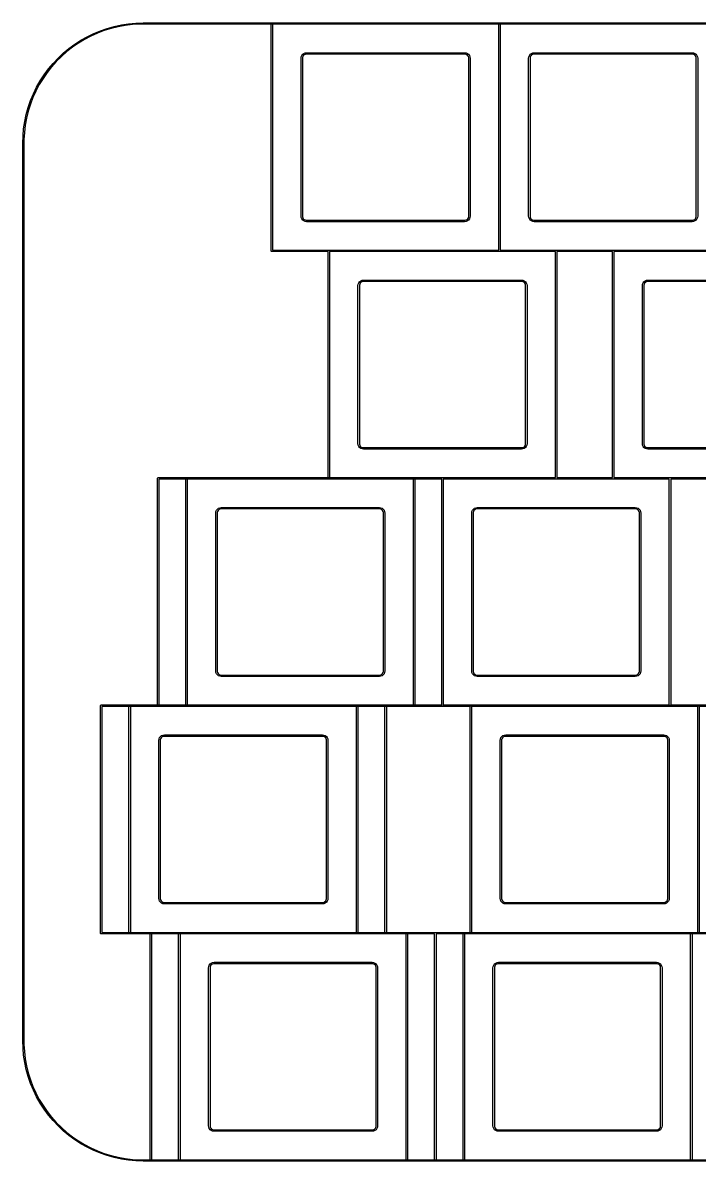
# Model space of a CAD drawing. Extents: x -14 to 295, y -179 to 10.
# Drawn here: x -11.3 to 45.2, y -85.6 to 9.6 of the extents above; entities that cross this region are included whole.
import ezdxf

# ---------------------------------------------------------------- set-up
doc = ezdxf.new("R2010")
doc.units = 0
doc.layers.add('BLACK', color=7, linetype='CONTINUOUS')

msp = doc.modelspace()

# ---------------------------------------------------------------- linework, layer by layer
at = {"layer": 'BLACK', "linetype": 'CONTINUOUS'}
for p, q in [((-2.461394, 9.476724), (-1.856804, 9.531664)), ((-1.856804, 9.531664), (-1.25, 9.55)), ((-1.25, 9.55), (294, 9.55)), ((9.44, 9.5), (9.444567, 9.522961)), ((9.444567, 9.522961), (9.477039, 9.555433)), ((9.477039, 9.555433), (9.5, 9.56)), ((9.5, 9.56), (28.5, 9.56)), ((28.5, 9.56), (47.5, 9.56)), ((-5.920468, 8.398833), (-5.374649, 8.664594)), ((-5.059438, 8.696797), (-5.607777, 8.45001)), ((-5.374649, 8.664594), (-4.813779, 8.896913)), ((-4.497199, 8.910026), (-5.059438, 8.696797)), ((-4.813779, 8.896913), (-4.239906, 9.094945)), ((-3.923112, 9.088919), (-4.497199, 8.910026)), ((-4.239906, 9.094945), (-3.655123, 9.257965)), ((-3.33927, 9.232823), (-3.923112, 9.088919)), ((-3.655123, 9.257965), (-3.061563, 9.38538)), ((-2.747805, 9.341213), (-3.33927, 9.232823)), ((-3.061563, 9.38538), (-2.461394, 9.476724)), ((-2.150875, 9.413693), (-2.747805, 9.341213)), ((-1.550657, 9.45), (-2.150875, 9.413693)), ((-1.25, 9.45), (-1.550657, 9.45)), ((294, 9.45), (-1.25, 9.45)), ((9.44, -9.5), (9.44, 9.5)), ((9.56, 9.44), (9.56, -9.44)), ((28.44, 9.44), (9.56, 9.44)), ((28.44, -9.44), (28.44, 9.44)), ((28.56, 9.44), (28.56, -9.44)), ((47.44, 9.44), (28.56, 9.44)), ((-7.448025, 7.411194), (-6.959051, 7.770988)), ((-6.654808, 7.859482), (-7.14968, 7.517897)), ((-6.959051, 7.770988), (-6.449245, 8.100602)), ((-6.140214, 8.170565), (-6.654808, 7.859482)), ((-6.449245, 8.100602), (-5.920468, 8.398833)), ((-5.607777, 8.45001), (-6.140214, 8.170565)), ((-8.073116, 6.748309), (-8.498309, 6.323116)), ((-8.356423, 6.606423), (-7.914383, 7.022533)), ((-7.623025, 7.147055), (-8.073116, 6.748309)), ((-7.914383, 7.022533), (-7.448025, 7.411194)), ((-7.14968, 7.517897), (-7.623025, 7.147055)), ((11.94, 6.6), (11.955674, 6.719057)), ((11.955674, 6.719057), (12.001628, 6.83)), ((12.001628, 6.83), (12.074731, 6.925269)), ((12.08317, 6.731235), (12.06, 6.644762)), ((12.074731, 6.925269), (12.17, 6.998372)), ((12.127932, 6.808765), (12.08317, 6.731235)), ((12.191235, 6.872068), (12.127932, 6.808765)), ((12.17, 6.998372), (12.280943, 7.044326)), ((12.268765, 6.91683), (12.191235, 6.872068)), ((12.355238, 6.94), (12.268765, 6.91683)), ((12.280943, 7.044326), (12.4, 7.06)), ((12.4, 6.94), (12.355238, 6.94)), ((12.4, 7.06), (25.6, 7.06)), ((25.6, 6.94), (12.4, 6.94)), ((25.6, 7.06), (25.719057, 7.044326)), ((25.644762, 6.94), (25.6, 6.94)), ((25.731235, 6.91683), (25.644762, 6.94)), ((25.719057, 7.044326), (25.83, 6.998372)), ((25.808765, 6.872068), (25.731235, 6.91683)), ((25.872068, 6.808765), (25.808765, 6.872068)), ((25.83, 6.998372), (25.925269, 6.925269)), ((25.91683, 6.731235), (25.872068, 6.808765)), ((25.94, 6.644762), (25.91683, 6.731235)), ((25.925269, 6.925269), (25.998372, 6.83)), ((25.998372, 6.83), (26.044326, 6.719057)), ((26.044326, 6.719057), (26.06, 6.6)), ((30.94, 6.6), (30.955674, 6.719057)), ((30.955674, 6.719057), (31.001628, 6.83)), ((31.001628, 6.83), (31.074731, 6.925269)), ((31.08317, 6.731235), (31.06, 6.644762)), ((31.074731, 6.925269), (31.17, 6.998372)), ((31.127932, 6.808765), (31.08317, 6.731235)), ((31.191235, 6.872068), (31.127932, 6.808765)), ((31.17, 6.998372), (31.280943, 7.044326)), ((31.268765, 6.91683), (31.191235, 6.872068)), ((31.355238, 6.94), (31.268765, 6.91683)), ((31.280943, 7.044326), (31.4, 7.06)), ((31.4, 6.94), (31.355238, 6.94)), ((31.4, 7.06), (44.6, 7.06)), ((44.6, 6.94), (31.4, 6.94)), ((44.6, 7.06), (44.719057, 7.044326)), ((44.644762, 6.94), (44.6, 6.94)), ((44.731235, 6.91683), (44.644762, 6.94)), ((44.719057, 7.044326), (44.83, 6.998372)), ((44.808765, 6.872068), (44.731235, 6.91683)), ((44.872068, 6.808765), (44.808765, 6.872068)), ((44.83, 6.998372), (44.925269, 6.925269)), ((44.91683, 6.731235), (44.872068, 6.808765)), ((44.94, 6.644762), (44.91683, 6.731235)), ((44.925269, 6.925269), (44.998372, 6.83)), ((44.998372, 6.83), (45.044326, 6.719057)), ((45.044326, 6.719057), (45.06, 6.6)), ((-8.897055, 5.873025), (-9.267897, 5.39968)), ((-9.161194, 5.698025), (-8.772533, 6.164383)), ((-8.498309, 6.323116), (-8.897055, 5.873025)), ((-8.772533, 6.164383), (-8.356423, 6.606423)), ((11.94, -6.6), (11.94, 6.6)), ((12.06, 6.644762), (12.06, 6.6)), ((12.06, 6.6), (12.06, -6.6)), ((25.94, 6.6), (25.94, 6.644762)), ((25.94, -6.6), (25.94, 6.6)), ((26.06, 6.6), (26.06, -6.6)), ((30.94, -6.6), (30.94, 6.6)), ((31.06, 6.644762), (31.06, 6.6)), ((31.06, 6.6), (31.06, -6.6)), ((44.94, 6.6), (44.94, 6.644762)), ((44.94, -6.6), (44.94, 6.6)), ((45.06, 6.6), (45.06, -6.6)), ((-9.609482, 4.904808), (-9.920565, 4.390214)), ((-9.850602, 4.699245), (-9.520988, 5.209051)), ((-9.267897, 5.39968), (-9.609482, 4.904808)), ((-9.520988, 5.209051), (-9.161194, 5.698025)), ((-10.20001, 3.857777), (-10.446797, 3.309438)), ((-10.414594, 3.624649), (-10.148833, 4.170468)), ((-9.920565, 4.390214), (-10.20001, 3.857777)), ((-10.148833, 4.170468), (-9.850602, 4.699245)), ((-10.844945, 2.489906), (-10.646913, 3.063779)), ((-10.446797, 3.309438), (-10.660026, 2.747199)), ((-10.646913, 3.063779), (-10.414594, 3.624649)), ((-11.13538, 1.311563), (-11.007965, 1.905123)), ((-11.007965, 1.905123), (-10.844945, 2.489906)), ((-10.838919, 2.173112), (-10.982823, 1.58927)), ((-10.660026, 2.747199), (-10.838919, 2.173112)), ((-11.226724, 0.711394), (-11.13538, 1.311563)), ((-11.091213, 0.997805), (-11.163693, 0.400875)), ((-10.982823, 1.58927), (-11.091213, 0.997805)), ((-11.3, -0.5), (-11.281664, 0.106804)), ((-11.281664, 0.106804), (-11.226724, 0.711394)), ((-11.163693, 0.400875), (-11.2, -0.199343)), ((-11.3, -75.5), (-11.3, -0.5)), ((-11.2, -0.199343), (-11.2, -0.5)), ((-11.2, -0.5), (-11.2, -75.5)), ((11.955674, -6.719057), (11.94, -6.6)), ((12.06, -6.6), (12.06, -6.644762)), ((12.06, -6.644762), (12.08317, -6.731235)), ((25.91683, -6.731235), (25.94, -6.644762)), ((25.94, -6.644762), (25.94, -6.6)), ((26.06, -6.6), (26.044326, -6.719057)), ((30.955674, -6.719057), (30.94, -6.6)), ((31.06, -6.6), (31.06, -6.644762)), ((31.06, -6.644762), (31.08317, -6.731235)), ((44.91683, -6.731235), (44.94, -6.644762)), ((44.94, -6.644762), (44.94, -6.6)), ((45.06, -6.6), (45.044326, -6.719057)), ((12.001628, -6.83), (11.955674, -6.719057)), ((12.074731, -6.925269), (12.001628, -6.83)), ((12.17, -6.998372), (12.074731, -6.925269)), ((12.08317, -6.731235), (12.127932, -6.808765)), ((12.127932, -6.808765), (12.191235, -6.872068)), ((12.280943, -7.044326), (12.17, -6.998372)), ((12.191235, -6.872068), (12.268765, -6.91683)), ((12.268765, -6.91683), (12.355238, -6.94)), ((12.4, -7.06), (12.280943, -7.044326)), ((12.355238, -6.94), (12.4, -6.94)), ((12.4, -6.94), (25.6, -6.94)), ((25.6, -7.06), (12.4, -7.06)), ((25.6, -6.94), (25.644762, -6.94)), ((25.719057, -7.044326), (25.6, -7.06)), ((25.644762, -6.94), (25.731235, -6.91683)), ((25.83, -6.998372), (25.719057, -7.044326)), ((25.731235, -6.91683), (25.808765, -6.872068)), ((25.808765, -6.872068), (25.872068, -6.808765)), ((25.925269, -6.925269), (25.83, -6.998372)), ((25.872068, -6.808765), (25.91683, -6.731235)), ((25.998372, -6.83), (25.925269, -6.925269)), ((26.044326, -6.719057), (25.998372, -6.83)), ((31.001628, -6.83), (30.955674, -6.719057)), ((31.074731, -6.925269), (31.001628, -6.83)), ((31.17, -6.998372), (31.074731, -6.925269)), ((31.08317, -6.731235), (31.127932, -6.808765)), ((31.127932, -6.808765), (31.191235, -6.872068)), ((31.280943, -7.044326), (31.17, -6.998372)), ((31.191235, -6.872068), (31.268765, -6.91683)), ((31.268765, -6.91683), (31.355238, -6.94)), ((31.4, -7.06), (31.280943, -7.044326)), ((31.355238, -6.94), (31.4, -6.94)), ((31.4, -6.94), (44.6, -6.94)), ((44.6, -7.06), (31.4, -7.06)), ((44.6, -6.94), (44.644762, -6.94)), ((44.719057, -7.044326), (44.6, -7.06)), ((44.644762, -6.94), (44.731235, -6.91683)), ((44.83, -6.998372), (44.719057, -7.044326)), ((44.731235, -6.91683), (44.808765, -6.872068)), ((44.808765, -6.872068), (44.872068, -6.808765)), ((44.925269, -6.925269), (44.83, -6.998372)), ((44.872068, -6.808765), (44.91683, -6.731235)), ((44.998372, -6.83), (44.925269, -6.925269)), ((45.044326, -6.719057), (44.998372, -6.83)), ((9.444567, -9.522961), (9.44, -9.5)), ((9.56, -9.44), (28.44, -9.44)), ((28.56, -9.44), (33.25, -9.44)), ((33.25, -9.44), (47.44, -9.44)), ((9.477039, -9.555433), (9.444567, -9.522961)), ((9.5, -9.56), (9.477039, -9.555433)), ((14.19, -9.56), (9.5, -9.56)), ((14.19, -28.44), (14.19, -9.56)), ((14.31, -9.56), (14.31, -28.44)), ((28.5, -9.56), (14.31, -9.56)), ((33.19, -9.56), (28.5, -9.56)), ((33.19, -28.44), (33.19, -9.56)), ((33.31, -9.56), (33.31, -28.44)), ((37.94, -9.56), (33.31, -9.56)), ((37.94, -28.44), (37.94, -9.56)), ((38.06, -9.56), (38.06, -28.44)), ((47.5, -9.56), (38.06, -9.56)), ((16.69, -12.4), (16.705674, -12.280943)), ((16.705674, -12.280943), (16.751628, -12.17)), ((16.751628, -12.17), (16.824731, -12.074731)), ((16.83317, -12.268765), (16.81, -12.355238)), ((16.81, -12.355238), (16.81, -12.4)), ((16.824731, -12.074731), (16.92, -12.001628)), ((16.877932, -12.191235), (16.83317, -12.268765)), ((16.941235, -12.127932), (16.877932, -12.191235)), ((16.92, -12.001628), (17.030943, -11.955674)), ((17.018765, -12.08317), (16.941235, -12.127932)), ((17.105238, -12.06), (17.018765, -12.08317)), ((17.030943, -11.955674), (17.15, -11.94)), ((17.15, -12.06), (17.105238, -12.06)), ((17.15, -11.94), (30.35, -11.94)), ((30.35, -12.06), (17.15, -12.06)), ((30.35, -11.94), (30.469057, -11.955674)), ((30.394762, -12.06), (30.35, -12.06)), ((30.481235, -12.08317), (30.394762, -12.06)), ((30.469057, -11.955674), (30.58, -12.001628)), ((30.558765, -12.127932), (30.481235, -12.08317)), ((30.622068, -12.191235), (30.558765, -12.127932)), ((30.58, -12.001628), (30.675269, -12.074731)), ((30.66683, -12.268765), (30.622068, -12.191235)), ((30.69, -12.355238), (30.66683, -12.268765)), ((30.675269, -12.074731), (30.748372, -12.17)), ((30.69, -12.4), (30.69, -12.355238)), ((30.748372, -12.17), (30.794326, -12.280943)), ((30.794326, -12.280943), (30.81, -12.4)), ((40.44, -12.4), (40.455674, -12.280943)), ((40.455674, -12.280943), (40.501628, -12.17)), ((40.501628, -12.17), (40.574731, -12.074731)), ((40.58317, -12.268765), (40.56, -12.355238)), ((40.56, -12.355238), (40.56, -12.4)), ((40.574731, -12.074731), (40.67, -12.001628)), ((40.627932, -12.191235), (40.58317, -12.268765)), ((40.691235, -12.127932), (40.627932, -12.191235)), ((40.67, -12.001628), (40.780943, -11.955674)), ((40.768765, -12.08317), (40.691235, -12.127932)), ((40.855238, -12.06), (40.768765, -12.08317)), ((40.780943, -11.955674), (40.9, -11.94)), ((40.9, -12.06), (40.855238, -12.06)), ((40.9, -11.94), (54.1, -11.94)), ((54.1, -12.06), (40.9, -12.06)), ((16.69, -25.6), (16.69, -12.4)), ((16.81, -12.4), (16.81, -25.6)), ((30.69, -25.6), (30.69, -12.4)), ((30.81, -12.4), (30.81, -25.6)), ((40.44, -25.6), (40.44, -12.4)), ((40.56, -12.4), (40.56, -25.6)), ((16.705674, -25.719057), (16.69, -25.6)), ((16.81, -25.6), (16.81, -25.644762)), ((16.81, -25.644762), (16.83317, -25.731235)), ((30.66683, -25.731235), (30.69, -25.644762)), ((30.69, -25.644762), (30.69, -25.6)), ((30.81, -25.6), (30.794326, -25.719057)), ((40.455674, -25.719057), (40.44, -25.6)), ((40.56, -25.6), (40.56, -25.644762)), ((40.56, -25.644762), (40.58317, -25.731235)), ((16.751628, -25.83), (16.705674, -25.719057)), ((16.824731, -25.925269), (16.751628, -25.83)), ((16.92, -25.998372), (16.824731, -25.925269)), ((16.83317, -25.731235), (16.877932, -25.808765)), ((16.877932, -25.808765), (16.941235, -25.872068)), ((17.030943, -26.044326), (16.92, -25.998372)), ((16.941235, -25.872068), (17.018765, -25.91683)), ((17.018765, -25.91683), (17.105238, -25.94)), ((17.15, -26.06), (17.030943, -26.044326)), ((17.105238, -25.94), (17.15, -25.94)), ((17.15, -25.94), (30.35, -25.94)), ((30.35, -26.06), (17.15, -26.06)), ((30.35, -25.94), (30.394762, -25.94)), ((30.469057, -26.044326), (30.35, -26.06)), ((30.394762, -25.94), (30.481235, -25.91683)), ((30.58, -25.998372), (30.469057, -26.044326)), ((30.481235, -25.91683), (30.558765, -25.872068)), ((30.558765, -25.872068), (30.622068, -25.808765)), ((30.675269, -25.925269), (30.58, -25.998372)), ((30.622068, -25.808765), (30.66683, -25.731235)), ((30.748372, -25.83), (30.675269, -25.925269)), ((30.794326, -25.719057), (30.748372, -25.83)), ((40.501628, -25.83), (40.455674, -25.719057)), ((40.574731, -25.925269), (40.501628, -25.83)), ((40.67, -25.998372), (40.574731, -25.925269)), ((40.58317, -25.731235), (40.627932, -25.808765)), ((40.627932, -25.808765), (40.691235, -25.872068)), ((40.780943, -26.044326), (40.67, -25.998372)), ((40.691235, -25.872068), (40.768765, -25.91683)), ((40.768765, -25.91683), (40.855238, -25.94)), ((40.9, -26.06), (40.780943, -26.044326)), ((40.855238, -25.94), (40.9, -25.94)), ((40.9, -25.94), (54.1, -25.94)), ((54.1, -26.06), (40.9, -26.06)), ((-0.06, -28.5), (-0.055433, -28.477039)), ((-0.06, -47.44), (-0.06, -28.5)), ((-0.055433, -28.477039), (-0.022961, -28.444567)), ((-0.022961, -28.444567), (0, -28.44)), ((0, -28.44), (23.75, -28.44)), ((2.315, -28.5), (2.319567, -28.477039)), ((2.315, -47.44), (2.315, -28.5)), ((2.319567, -28.477039), (2.352039, -28.444567)), ((2.352039, -28.444567), (2.375, -28.44)), ((2.375, -28.44), (14.19, -28.44)), ((14.31, -28.44), (21.375, -28.44)), ((21.375, -28.44), (33.19, -28.44)), ((23.75, -28.44), (23.772961, -28.444567)), ((23.772961, -28.444567), (23.805433, -28.477039)), ((23.805433, -28.477039), (23.81, -28.5)), ((23.81, -28.5), (23.81, -47.45)), ((33.31, -28.44), (37.94, -28.44)), ((38.06, -28.44), (42.75, -28.44)), ((42.75, -28.44), (56.94, -28.44)), ((0.06, -28.56), (0.06, -47.44)), ((23.69, -28.56), (0.06, -28.56)), ((2.435, -28.56), (2.435, -47.44)), ((14.25, -28.56), (2.435, -28.56)), ((21.315, -28.56), (14.25, -28.56)), ((21.315, -47.44), (21.315, -28.56)), ((23.69, -28.56), (21.435, -28.56)), ((21.435, -28.56), (21.435, -47.5)), ((23.69, -47.5), (23.69, -28.56)), ((23.69, -47.44), (23.69, -28.56)), ((23.81, -28.56), (23.81, -47.44)), ((38, -28.56), (23.81, -28.56)), ((42.69, -28.56), (38, -28.56)), ((42.69, -47.44), (42.69, -28.56)), ((42.81, -28.56), (42.81, -47.44)), ((57, -28.56), (42.81, -28.56)), ((4.815, -31.4), (4.830674, -31.280943)), ((4.830674, -31.280943), (4.876628, -31.17)), ((4.876628, -31.17), (4.949731, -31.074731)), ((4.95817, -31.268765), (4.935, -31.355238)), ((4.935, -31.355238), (4.935, -31.4)), ((4.949731, -31.074731), (5.045, -31.001628)), ((5.002932, -31.191235), (4.95817, -31.268765)), ((5.066235, -31.127932), (5.002932, -31.191235)), ((5.045, -31.001628), (5.155943, -30.955674)), ((5.143765, -31.08317), (5.066235, -31.127932)), ((5.230238, -31.06), (5.143765, -31.08317)), ((5.155943, -30.955674), (5.275, -30.94)), ((5.275, -31.06), (5.230238, -31.06)), ((5.275, -30.94), (18.475, -30.94)), ((18.475, -31.06), (5.275, -31.06)), ((18.475, -30.94), (18.594057, -30.955674)), ((18.519762, -31.06), (18.475, -31.06)), ((18.606235, -31.08317), (18.519762, -31.06)), ((18.594057, -30.955674), (18.705, -31.001628)), ((18.683765, -31.127932), (18.606235, -31.08317)), ((18.747068, -31.191235), (18.683765, -31.127932)), ((18.705, -31.001628), (18.800269, -31.074731)), ((18.79183, -31.268765), (18.747068, -31.191235)), ((18.815, -31.355238), (18.79183, -31.268765)), ((18.800269, -31.074731), (18.873372, -31.17)), ((18.815, -31.4), (18.815, -31.355238)), ((18.873372, -31.17), (18.919326, -31.280943)), ((18.919326, -31.280943), (18.935, -31.4)), ((26.19, -31.4), (26.205674, -31.280943)), ((26.205674, -31.280943), (26.251628, -31.17)), ((26.251628, -31.17), (26.324731, -31.074731)), ((26.33317, -31.268765), (26.31, -31.355238)), ((26.31, -31.355238), (26.31, -31.4)), ((26.324731, -31.074731), (26.42, -31.001628)), ((26.377932, -31.191235), (26.33317, -31.268765)), ((26.441235, -31.127932), (26.377932, -31.191235)), ((26.42, -31.001628), (26.530943, -30.955674)), ((26.518765, -31.08317), (26.441235, -31.127932)), ((26.605238, -31.06), (26.518765, -31.08317)), ((26.530943, -30.955674), (26.65, -30.94)), ((26.65, -31.06), (26.605238, -31.06)), ((26.65, -30.94), (39.85, -30.94)), ((39.85, -31.06), (26.65, -31.06)), ((39.85, -30.94), (39.969057, -30.955674)), ((39.894762, -31.06), (39.85, -31.06)), ((39.981235, -31.08317), (39.894762, -31.06)), ((39.969057, -30.955674), (40.08, -31.001628)), ((40.058765, -31.127932), (39.981235, -31.08317)), ((40.122068, -31.191235), (40.058765, -31.127932)), ((40.08, -31.001628), (40.175269, -31.074731)), ((40.16683, -31.268765), (40.122068, -31.191235)), ((40.19, -31.355238), (40.16683, -31.268765)), ((40.175269, -31.074731), (40.248372, -31.17)), ((40.19, -31.4), (40.19, -31.355238)), ((40.248372, -31.17), (40.294326, -31.280943)), ((40.294326, -31.280943), (40.31, -31.4)), ((4.815, -44.6), (4.815, -31.4)), ((4.935, -31.4), (4.935, -44.6)), ((18.815, -44.6), (18.815, -31.4)), ((18.935, -31.4), (18.935, -44.6)), ((26.19, -44.6), (26.19, -31.4)), ((26.31, -31.4), (26.31, -44.6)), ((40.19, -44.6), (40.19, -31.4)), ((40.31, -31.4), (40.31, -44.6)), ((4.830674, -44.719057), (4.815, -44.6)), ((4.935, -44.6), (4.935, -44.644762)), ((4.935, -44.644762), (4.95817, -44.731235)), ((18.79183, -44.731235), (18.815, -44.644762)), ((18.815, -44.644762), (18.815, -44.6)), ((18.935, -44.6), (18.919326, -44.719057)), ((26.205674, -44.719057), (26.19, -44.6)), ((26.31, -44.6), (26.31, -44.644762)), ((26.31, -44.644762), (26.33317, -44.731235)), ((40.16683, -44.731235), (40.19, -44.644762)), ((40.19, -44.644762), (40.19, -44.6)), ((40.31, -44.6), (40.294326, -44.719057)), ((4.876628, -44.83), (4.830674, -44.719057)), ((4.949731, -44.925269), (4.876628, -44.83)), ((5.045, -44.998372), (4.949731, -44.925269)), ((4.95817, -44.731235), (5.002932, -44.808765)), ((5.002932, -44.808765), (5.066235, -44.872068)), ((5.155943, -45.044326), (5.045, -44.998372)), ((5.066235, -44.872068), (5.143765, -44.91683)), ((5.143765, -44.91683), (5.230238, -44.94)), ((5.275, -45.06), (5.155943, -45.044326)), ((5.230238, -44.94), (5.275, -44.94)), ((5.275, -44.94), (18.475, -44.94)), ((18.475, -45.06), (5.275, -45.06)), ((18.475, -44.94), (18.519762, -44.94)), ((18.594057, -45.044326), (18.475, -45.06)), ((18.519762, -44.94), (18.606235, -44.91683)), ((18.705, -44.998372), (18.594057, -45.044326)), ((18.606235, -44.91683), (18.683765, -44.872068)), ((18.683765, -44.872068), (18.747068, -44.808765)), ((18.800269, -44.925269), (18.705, -44.998372)), ((18.747068, -44.808765), (18.79183, -44.731235)), ((18.873372, -44.83), (18.800269, -44.925269)), ((18.919326, -44.719057), (18.873372, -44.83)), ((26.251628, -44.83), (26.205674, -44.719057)), ((26.324731, -44.925269), (26.251628, -44.83)), ((26.42, -44.998372), (26.324731, -44.925269)), ((26.33317, -44.731235), (26.377932, -44.808765)), ((26.377932, -44.808765), (26.441235, -44.872068)), ((26.530943, -45.044326), (26.42, -44.998372)), ((26.441235, -44.872068), (26.518765, -44.91683)), ((26.518765, -44.91683), (26.605238, -44.94)), ((26.65, -45.06), (26.530943, -45.044326)), ((26.605238, -44.94), (26.65, -44.94)), ((26.65, -44.94), (39.85, -44.94)), ((39.85, -45.06), (26.65, -45.06)), ((39.85, -44.94), (39.894762, -44.94)), ((39.969057, -45.044326), (39.85, -45.06)), ((39.894762, -44.94), (39.981235, -44.91683)), ((40.08, -44.998372), (39.969057, -45.044326)), ((39.981235, -44.91683), (40.058765, -44.872068)), ((40.058765, -44.872068), (40.122068, -44.808765)), ((40.175269, -44.925269), (40.08, -44.998372)), ((40.122068, -44.808765), (40.16683, -44.731235)), ((40.248372, -44.83), (40.175269, -44.925269)), ((40.294326, -44.719057), (40.248372, -44.83)), ((-4.81, -47.5), (-4.805433, -47.477039)), ((-4.81, -66.5), (-4.81, -47.5)), ((-4.805433, -47.477039), (-4.772961, -47.444567)), ((-4.772961, -47.444567), (-4.75, -47.44)), ((-4.75, -47.44), (-0.06, -47.44)), ((-4.69, -47.56), (-4.69, -66.44)), ((0, -47.56), (-4.69, -47.56)), ((-2.435, -47.5), (-2.430433, -47.477039)), ((-2.435, -66.5), (-2.435, -47.5)), ((-2.430433, -47.477039), (-2.397961, -47.444567)), ((-2.397961, -47.444567), (-2.375, -47.44)), ((-2.375, -47.44), (2.315, -47.44)), ((-2.315, -47.56), (-2.315, -66.44)), ((2.375, -47.56), (-2.315, -47.56)), ((18.94, -47.56), (0, -47.56)), ((0.06, -47.44), (19, -47.44)), ((16.565, -47.56), (2.375, -47.56)), ((2.435, -47.44), (16.625, -47.44)), ((16.565, -66.44), (16.565, -47.56)), ((16.625, -47.44), (21.315, -47.44)), ((21.375, -47.56), (16.685, -47.56)), ((16.685, -47.56), (16.685, -66.44)), ((18.94, -66.44), (18.94, -47.56)), ((19, -47.44), (23.69, -47.44)), ((23.75, -47.56), (19.06, -47.56)), ((19.06, -47.56), (19.06, -66.44)), ((21.397961, -47.555433), (21.375, -47.56)), ((21.430433, -47.522961), (21.397961, -47.555433)), ((21.435, -47.5), (21.430433, -47.522961)), ((23.694567, -47.522961), (23.69, -47.5)), ((23.727039, -47.555433), (23.694567, -47.522961)), ((23.75, -47.56), (23.727039, -47.555433)), ((23.772961, -47.555433), (23.75, -47.56)), ((26.065, -47.56), (23.75, -47.56)), ((23.778394, -47.55), (23.772961, -47.555433)), ((52.2, -47.55), (23.778394, -47.55)), ((23.81, -47.44), (42.69, -47.44)), ((23.81, -47.45), (52.25, -47.45)), ((26.065, -66.44), (26.065, -47.56)), ((26.185, -47.56), (26.185, -66.44)), ((42.75, -47.56), (26.185, -47.56)), ((45.065, -47.56), (42.75, -47.56)), ((42.81, -47.44), (45.125, -47.44)), ((45.065, -66.44), (45.065, -47.56)), ((45.125, -47.44), (61.69, -47.44)), ((52.19, -47.56), (45.185, -47.56)), ((45.185, -47.56), (45.185, -66.5)), ((0.065, -50.4), (0.080674, -50.280943)), ((0.065, -63.6), (0.065, -50.4)), ((0.080674, -50.280943), (0.126628, -50.17)), ((0.126628, -50.17), (0.199731, -50.074731)), ((0.20817, -50.268765), (0.185, -50.355238)), ((0.185, -50.355238), (0.185, -50.4)), ((0.185, -50.4), (0.185, -63.6)), ((0.199731, -50.074731), (0.295, -50.001628)), ((0.252932, -50.191235), (0.20817, -50.268765)), ((0.316235, -50.127932), (0.252932, -50.191235)), ((0.295, -50.001628), (0.405943, -49.955674)), ((0.393765, -50.08317), (0.316235, -50.127932)), ((0.480238, -50.06), (0.393765, -50.08317)), ((0.405943, -49.955674), (0.525, -49.94)), ((0.525, -50.06), (0.480238, -50.06)), ((0.525, -49.94), (13.725, -49.94)), ((13.725, -50.06), (0.525, -50.06)), ((13.725, -49.94), (13.844057, -49.955674)), ((13.769762, -50.06), (13.725, -50.06)), ((13.856235, -50.08317), (13.769762, -50.06)), ((13.844057, -49.955674), (13.955, -50.001628)), ((13.933765, -50.127932), (13.856235, -50.08317)), ((13.997068, -50.191235), (13.933765, -50.127932)), ((13.955, -50.001628), (14.050269, -50.074731)), ((14.04183, -50.268765), (13.997068, -50.191235)), ((14.065, -50.355238), (14.04183, -50.268765)), ((14.050269, -50.074731), (14.123372, -50.17)), ((14.065, -50.4), (14.065, -50.355238)), ((14.065, -63.6), (14.065, -50.4)), ((14.123372, -50.17), (14.169326, -50.280943)), ((14.169326, -50.280943), (14.185, -50.4)), ((14.185, -50.4), (14.185, -63.6)), ((28.565, -50.4), (28.580674, -50.280943)), ((28.565, -63.6), (28.565, -50.4)), ((28.580674, -50.280943), (28.626628, -50.17)), ((28.626628, -50.17), (28.699731, -50.074731)), ((28.70817, -50.268765), (28.685, -50.355238)), ((28.685, -50.355238), (28.685, -50.4)), ((28.685, -50.4), (28.685, -63.6)), ((28.699731, -50.074731), (28.795, -50.001628)), ((28.752932, -50.191235), (28.70817, -50.268765)), ((28.816235, -50.127932), (28.752932, -50.191235)), ((28.795, -50.001628), (28.905943, -49.955674)), ((28.893765, -50.08317), (28.816235, -50.127932)), ((28.980238, -50.06), (28.893765, -50.08317)), ((28.905943, -49.955674), (29.025, -49.94)), ((29.025, -50.06), (28.980238, -50.06)), ((29.025, -49.94), (42.225, -49.94)), ((42.225, -50.06), (29.025, -50.06)), ((42.225, -49.94), (42.344057, -49.955674)), ((42.269762, -50.06), (42.225, -50.06)), ((42.356235, -50.08317), (42.269762, -50.06)), ((42.344057, -49.955674), (42.455, -50.001628)), ((42.433765, -50.127932), (42.356235, -50.08317)), ((42.497068, -50.191235), (42.433765, -50.127932)), ((42.455, -50.001628), (42.550269, -50.074731)), ((42.54183, -50.268765), (42.497068, -50.191235)), ((42.565, -50.355238), (42.54183, -50.268765)), ((42.550269, -50.074731), (42.623372, -50.17)), ((42.565, -50.4), (42.565, -50.355238)), ((42.565, -63.6), (42.565, -50.4)), ((42.623372, -50.17), (42.669326, -50.280943)), ((42.669326, -50.280943), (42.685, -50.4)), ((42.685, -50.4), (42.685, -63.6)), ((0.080674, -63.719057), (0.065, -63.6)), ((0.126628, -63.83), (0.080674, -63.719057)), ((0.185, -63.6), (0.185, -63.644762)), ((0.185, -63.644762), (0.20817, -63.731235)), ((14.04183, -63.731235), (14.065, -63.644762)), ((14.065, -63.644762), (14.065, -63.6)), ((14.169326, -63.719057), (14.123372, -63.83)), ((14.185, -63.6), (14.169326, -63.719057)), ((28.580674, -63.719057), (28.565, -63.6)), ((28.626628, -63.83), (28.580674, -63.719057)), ((28.685, -63.6), (28.685, -63.644762)), ((28.685, -63.644762), (28.70817, -63.731235)), ((42.54183, -63.731235), (42.565, -63.644762)), ((42.565, -63.644762), (42.565, -63.6)), ((42.669326, -63.719057), (42.623372, -63.83)), ((42.685, -63.6), (42.669326, -63.719057)), ((0.199731, -63.925269), (0.126628, -63.83)), ((0.295, -63.998372), (0.199731, -63.925269)), ((0.20817, -63.731235), (0.252932, -63.808765)), ((0.252932, -63.808765), (0.316235, -63.872068)), ((0.405943, -64.044326), (0.295, -63.998372)), ((0.316235, -63.872068), (0.393765, -63.91683)), ((0.393765, -63.91683), (0.480238, -63.94)), ((0.525, -64.06), (0.405943, -64.044326)), ((0.480238, -63.94), (0.525, -63.94)), ((0.525, -63.94), (13.725, -63.94)), ((13.725, -64.06), (0.525, -64.06)), ((13.725, -63.94), (13.769762, -63.94)), ((13.844057, -64.044326), (13.725, -64.06)), ((13.769762, -63.94), (13.856235, -63.91683)), ((13.955, -63.998372), (13.844057, -64.044326)), ((13.856235, -63.91683), (13.933765, -63.872068)), ((13.933765, -63.872068), (13.997068, -63.808765)), ((14.050269, -63.925269), (13.955, -63.998372)), ((13.997068, -63.808765), (14.04183, -63.731235)), ((14.123372, -63.83), (14.050269, -63.925269)), ((28.699731, -63.925269), (28.626628, -63.83)), ((28.795, -63.998372), (28.699731, -63.925269)), ((28.70817, -63.731235), (28.752932, -63.808765)), ((28.752932, -63.808765), (28.816235, -63.872068)), ((28.905943, -64.044326), (28.795, -63.998372)), ((28.816235, -63.872068), (28.893765, -63.91683)), ((28.893765, -63.91683), (28.980238, -63.94)), ((29.025, -64.06), (28.905943, -64.044326)), ((28.980238, -63.94), (29.025, -63.94)), ((29.025, -63.94), (42.225, -63.94)), ((42.225, -64.06), (29.025, -64.06)), ((42.225, -63.94), (42.269762, -63.94)), ((42.344057, -64.044326), (42.225, -64.06)), ((42.269762, -63.94), (42.356235, -63.91683)), ((42.455, -63.998372), (42.344057, -64.044326)), ((42.356235, -63.91683), (42.433765, -63.872068)), ((42.433765, -63.872068), (42.497068, -63.808765)), ((42.550269, -63.925269), (42.455, -63.998372)), ((42.497068, -63.808765), (42.54183, -63.731235)), ((42.623372, -63.83), (42.550269, -63.925269)), ((-4.805433, -66.522961), (-4.81, -66.5)), ((-4.772961, -66.555433), (-4.805433, -66.522961)), ((-4.75, -66.56), (-4.772961, -66.555433)), ((-0.66, -66.56), (-4.75, -66.56)), ((-4.69, -66.44), (18.94, -66.44)), ((-2.430433, -66.522961), (-2.435, -66.5)), ((-2.397961, -66.555433), (-2.430433, -66.522961)), ((-2.375, -66.56), (-2.397961, -66.555433)), ((1.715, -66.56), (-2.375, -66.56)), ((-2.315, -66.44), (16.565, -66.44)), ((-0.66, -85.5), (-0.66, -66.56)), ((-0.54, -66.56), (-0.54, -85.44)), ((23.09, -66.56), (-0.54, -66.56)), ((1.715, -85.5), (1.715, -66.56)), ((1.835, -66.56), (1.835, -85.44)), ((20.715, -66.56), (1.835, -66.56)), ((16.685, -66.44), (20.775, -66.44)), ((19.06, -66.44), (23.15, -66.44)), ((20.715, -85.44), (20.715, -66.56)), ((20.775, -66.44), (20.797961, -66.444567)), ((20.797961, -66.444567), (20.830433, -66.477039)), ((20.830433, -66.477039), (20.835, -66.5)), ((20.835, -66.5), (20.835, -85.5)), ((23.09, -85.44), (23.09, -66.56)), ((23.15, -66.44), (46.9, -66.44)), ((23.21, -66.56), (23.21, -85.44)), ((46.84, -66.56), (23.21, -66.56)), ((25.465, -66.5), (25.469567, -66.477039)), ((25.465, -85.5), (25.465, -66.5)), ((25.469567, -66.477039), (25.502039, -66.444567)), ((25.502039, -66.444567), (25.525, -66.44)), ((25.525, -66.44), (26.065, -66.44)), ((25.585, -66.56), (25.585, -85.44)), ((26.125, -66.56), (25.585, -66.56)), ((44.465, -66.56), (26.125, -66.56)), ((26.185, -66.44), (44.525, -66.44)), ((44.465, -85.44), (44.465, -66.56)), ((44.525, -66.44), (45.065, -66.44)), ((45.125, -66.56), (44.585, -66.56)), ((44.585, -66.56), (44.585, -85.5)), ((45.147961, -66.555433), (45.125, -66.56)), ((45.180433, -66.522961), (45.147961, -66.555433)), ((45.185, -66.5), (45.180433, -66.522961)), ((4.215, -69.4), (4.230674, -69.280943)), ((4.215, -82.6), (4.215, -69.4)), ((4.230674, -69.280943), (4.276628, -69.17)), ((4.276628, -69.17), (4.349731, -69.074731)), ((4.35817, -69.268765), (4.335, -69.355238)), ((4.335, -69.355238), (4.335, -69.4)), ((4.335, -69.4), (4.335, -82.6)), ((4.349731, -69.074731), (4.445, -69.001628)), ((4.402932, -69.191235), (4.35817, -69.268765)), ((4.466235, -69.127932), (4.402932, -69.191235)), ((4.445, -69.001628), (4.555943, -68.955674)), ((4.543765, -69.08317), (4.466235, -69.127932)), ((4.630238, -69.06), (4.543765, -69.08317)), ((4.555943, -68.955674), (4.675, -68.94)), ((4.675, -69.06), (4.630238, -69.06)), ((4.675, -68.94), (17.875, -68.94)), ((17.875, -69.06), (4.675, -69.06)), ((17.875, -68.94), (17.994057, -68.955674)), ((17.919762, -69.06), (17.875, -69.06)), ((18.006235, -69.08317), (17.919762, -69.06)), ((17.994057, -68.955674), (18.105, -69.001628)), ((18.083765, -69.127932), (18.006235, -69.08317)), ((18.147068, -69.191235), (18.083765, -69.127932)), ((18.105, -69.001628), (18.200269, -69.074731)), ((18.19183, -69.268765), (18.147068, -69.191235)), ((18.215, -69.355238), (18.19183, -69.268765)), ((18.200269, -69.074731), (18.273372, -69.17)), ((18.215, -69.4), (18.215, -69.355238)), ((18.215, -82.6), (18.215, -69.4)), ((18.273372, -69.17), (18.319326, -69.280943)), ((18.319326, -69.280943), (18.335, -69.4)), ((18.335, -69.4), (18.335, -82.6)), ((27.965, -69.4), (27.980674, -69.280943)), ((27.965, -82.6), (27.965, -69.4)), ((27.980674, -69.280943), (28.026628, -69.17)), ((28.026628, -69.17), (28.099731, -69.074731)), ((28.10817, -69.268765), (28.085, -69.355238)), ((28.085, -69.355238), (28.085, -69.4)), ((28.085, -69.4), (28.085, -82.6)), ((28.099731, -69.074731), (28.195, -69.001628)), ((28.152932, -69.191235), (28.10817, -69.268765)), ((28.216235, -69.127932), (28.152932, -69.191235)), ((28.195, -69.001628), (28.305943, -68.955674)), ((28.293765, -69.08317), (28.216235, -69.127932)), ((28.380238, -69.06), (28.293765, -69.08317)), ((28.305943, -68.955674), (28.425, -68.94)), ((28.425, -69.06), (28.380238, -69.06)), ((28.425, -68.94), (41.625, -68.94)), ((41.625, -69.06), (28.425, -69.06)), ((41.625, -68.94), (41.744057, -68.955674)), ((41.669762, -69.06), (41.625, -69.06)), ((41.756235, -69.08317), (41.669762, -69.06)), ((41.744057, -68.955674), (41.855, -69.001628)), ((41.833765, -69.127932), (41.756235, -69.08317)), ((41.897068, -69.191235), (41.833765, -69.127932)), ((41.855, -69.001628), (41.950269, -69.074731)), ((41.94183, -69.268765), (41.897068, -69.191235)), ((41.965, -69.355238), (41.94183, -69.268765)), ((41.950269, -69.074731), (42.023372, -69.17)), ((41.965, -69.4), (41.965, -69.355238)), ((41.965, -82.6), (41.965, -69.4)), ((42.023372, -69.17), (42.069326, -69.280943)), ((42.069326, -69.280943), (42.085, -69.4)), ((42.085, -69.4), (42.085, -82.6)), ((-11.281664, -76.106804), (-11.3, -75.5)), ((-11.2, -75.5), (-11.2, -75.800657)), ((-11.2, -75.800657), (-11.163693, -76.400875)), ((-11.226724, -76.711394), (-11.281664, -76.106804)), ((-11.13538, -77.311563), (-11.226724, -76.711394)), ((-11.163693, -76.400875), (-11.091213, -76.997805)), ((-11.091213, -76.997805), (-10.982823, -77.58927)), ((-11.007965, -77.905123), (-11.13538, -77.311563)), ((-10.844945, -78.489906), (-11.007965, -77.905123)), ((-10.982823, -77.58927), (-10.838919, -78.173112)), ((-10.646913, -79.063779), (-10.844945, -78.489906)), ((-10.838919, -78.173112), (-10.660026, -78.747199)), ((-10.660026, -78.747199), (-10.446797, -79.309438)), ((-10.414594, -79.624649), (-10.646913, -79.063779)), ((-10.446797, -79.309438), (-10.20001, -79.857777)), ((-10.148833, -80.170468), (-10.414594, -79.624649)), ((-10.20001, -79.857777), (-9.920565, -80.390214)), ((-9.850602, -80.699245), (-10.148833, -80.170468)), ((-9.920565, -80.390214), (-9.609482, -80.904808)), ((-9.520988, -81.209051), (-9.850602, -80.699245)), ((-9.609482, -80.904808), (-9.267897, -81.39968)), ((-9.161194, -81.698025), (-9.520988, -81.209051)), ((-9.267897, -81.39968), (-8.897055, -81.873025)), ((-8.772533, -82.164383), (-9.161194, -81.698025)), ((-8.897055, -81.873025), (-8.498309, -82.323116)), ((-8.356423, -82.606423), (-8.772533, -82.164383)), ((-8.498309, -82.323116), (-8.073116, -82.748309)), ((-7.914383, -83.022533), (-8.356423, -82.606423)), ((-8.073116, -82.748309), (-7.623025, -83.147055)), ((4.230674, -82.719057), (4.215, -82.6)), ((4.276628, -82.83), (4.230674, -82.719057)), ((4.335, -82.6), (4.335, -82.644762)), ((4.335, -82.644762), (4.35817, -82.731235)), ((4.35817, -82.731235), (4.402932, -82.808765)), ((18.147068, -82.808765), (18.19183, -82.731235)), ((18.19183, -82.731235), (18.215, -82.644762)), ((18.215, -82.644762), (18.215, -82.6)), ((18.319326, -82.719057), (18.273372, -82.83)), ((18.335, -82.6), (18.319326, -82.719057)), ((27.980674, -82.719057), (27.965, -82.6)), ((28.026628, -82.83), (27.980674, -82.719057)), ((28.085, -82.6), (28.085, -82.644762)), ((28.085, -82.644762), (28.10817, -82.731235)), ((28.10817, -82.731235), (28.152932, -82.808765)), ((41.897068, -82.808765), (41.94183, -82.731235)), ((41.94183, -82.731235), (41.965, -82.644762)), ((41.965, -82.644762), (41.965, -82.6)), ((42.069326, -82.719057), (42.023372, -82.83)), ((42.085, -82.6), (42.069326, -82.719057)), ((-7.448025, -83.411194), (-7.914383, -83.022533)), ((-7.623025, -83.147055), (-7.14968, -83.517897)), ((-6.959051, -83.770988), (-7.448025, -83.411194)), ((-7.14968, -83.517897), (-6.654808, -83.859482)), ((4.349731, -82.925269), (4.276628, -82.83)), ((4.445, -82.998372), (4.349731, -82.925269)), ((4.402932, -82.808765), (4.466235, -82.872068)), ((4.555943, -83.044326), (4.445, -82.998372)), ((4.466235, -82.872068), (4.543765, -82.91683)), ((4.543765, -82.91683), (4.630238, -82.94)), ((4.675, -83.06), (4.555943, -83.044326)), ((4.630238, -82.94), (4.675, -82.94)), ((4.675, -82.94), (17.875, -82.94)), ((17.875, -83.06), (4.675, -83.06)), ((17.875, -82.94), (17.919762, -82.94)), ((17.994057, -83.044326), (17.875, -83.06)), ((17.919762, -82.94), (18.006235, -82.91683)), ((18.105, -82.998372), (17.994057, -83.044326)), ((18.006235, -82.91683), (18.083765, -82.872068)), ((18.083765, -82.872068), (18.147068, -82.808765)), ((18.200269, -82.925269), (18.105, -82.998372)), ((18.273372, -82.83), (18.200269, -82.925269)), ((28.099731, -82.925269), (28.026628, -82.83)), ((28.195, -82.998372), (28.099731, -82.925269)), ((28.152932, -82.808765), (28.216235, -82.872068)), ((28.305943, -83.044326), (28.195, -82.998372)), ((28.216235, -82.872068), (28.293765, -82.91683)), ((28.293765, -82.91683), (28.380238, -82.94)), ((28.425, -83.06), (28.305943, -83.044326)), ((28.380238, -82.94), (28.425, -82.94)), ((28.425, -82.94), (41.625, -82.94)), ((41.625, -83.06), (28.425, -83.06)), ((41.625, -82.94), (41.669762, -82.94)), ((41.744057, -83.044326), (41.625, -83.06)), ((41.669762, -82.94), (41.756235, -82.91683)), ((41.855, -82.998372), (41.744057, -83.044326)), ((41.756235, -82.91683), (41.833765, -82.872068)), ((41.833765, -82.872068), (41.897068, -82.808765)), ((41.950269, -82.925269), (41.855, -82.998372)), ((42.023372, -82.83), (41.950269, -82.925269)), ((-6.449245, -84.100602), (-6.959051, -83.770988)), ((-6.654808, -83.859482), (-6.140214, -84.170565)), ((-5.920468, -84.398833), (-6.449245, -84.100602)), ((-6.140214, -84.170565), (-5.607777, -84.45001)), ((-5.374649, -84.664594), (-5.920468, -84.398833)), ((-5.607777, -84.45001), (-5.059438, -84.696797)), ((-4.813779, -84.896913), (-5.374649, -84.664594)), ((-5.059438, -84.696797), (-4.497199, -84.910026)), ((-4.239906, -85.094945), (-4.813779, -84.896913)), ((-4.497199, -84.910026), (-3.923112, -85.088919)), ((-3.655123, -85.257965), (-4.239906, -85.094945)), ((-3.923112, -85.088919), (-3.33927, -85.232823)), ((-3.061563, -85.38538), (-3.655123, -85.257965)), ((-3.33927, -85.232823), (-2.747805, -85.341213)), ((-2.461394, -85.476724), (-3.061563, -85.38538)), ((-2.747805, -85.341213), (-2.150875, -85.413693)), ((-1.856804, -85.531664), (-2.461394, -85.476724)), ((-2.150875, -85.413693), (-1.550657, -85.45)), ((-1.25, -85.55), (-1.856804, -85.531664)), ((-1.550657, -85.45), (-1.25, -85.45)), ((-1.25, -85.45), (66.27377, -85.45)), ((66.27377, -85.55), (-1.25, -85.55)), ((-0.655433, -85.522961), (-0.66, -85.5)), ((-0.622961, -85.555433), (-0.655433, -85.522961)), ((-0.6, -85.56), (-0.622961, -85.555433)), ((23.15, -85.56), (-0.6, -85.56)), ((-0.54, -85.44), (23.09, -85.44)), ((1.719567, -85.522961), (1.715, -85.5)), ((1.752039, -85.555433), (1.719567, -85.522961)), ((1.775, -85.56), (1.752039, -85.555433)), ((20.775, -85.56), (1.775, -85.56)), ((1.835, -85.44), (20.715, -85.44)), ((20.797961, -85.555433), (20.775, -85.56)), ((20.830433, -85.522961), (20.797961, -85.555433)), ((20.835, -85.5), (20.830433, -85.522961)), ((46.9, -85.56), (23.15, -85.56)), ((23.21, -85.44), (46.84, -85.44)), ((25.469567, -85.522961), (25.465, -85.5)), ((25.502039, -85.555433), (25.469567, -85.522961)), ((25.525, -85.56), (25.502039, -85.555433)), ((44.525, -85.56), (25.525, -85.56)), ((25.585, -85.44), (44.465, -85.44)), ((44.547961, -85.555433), (44.525, -85.56)), ((44.580433, -85.522961), (44.547961, -85.555433)), ((44.585, -85.5), (44.580433, -85.522961))]:
    msp.add_line(p, q, dxfattribs=at)

doc.saveas('drawing.dxf')
